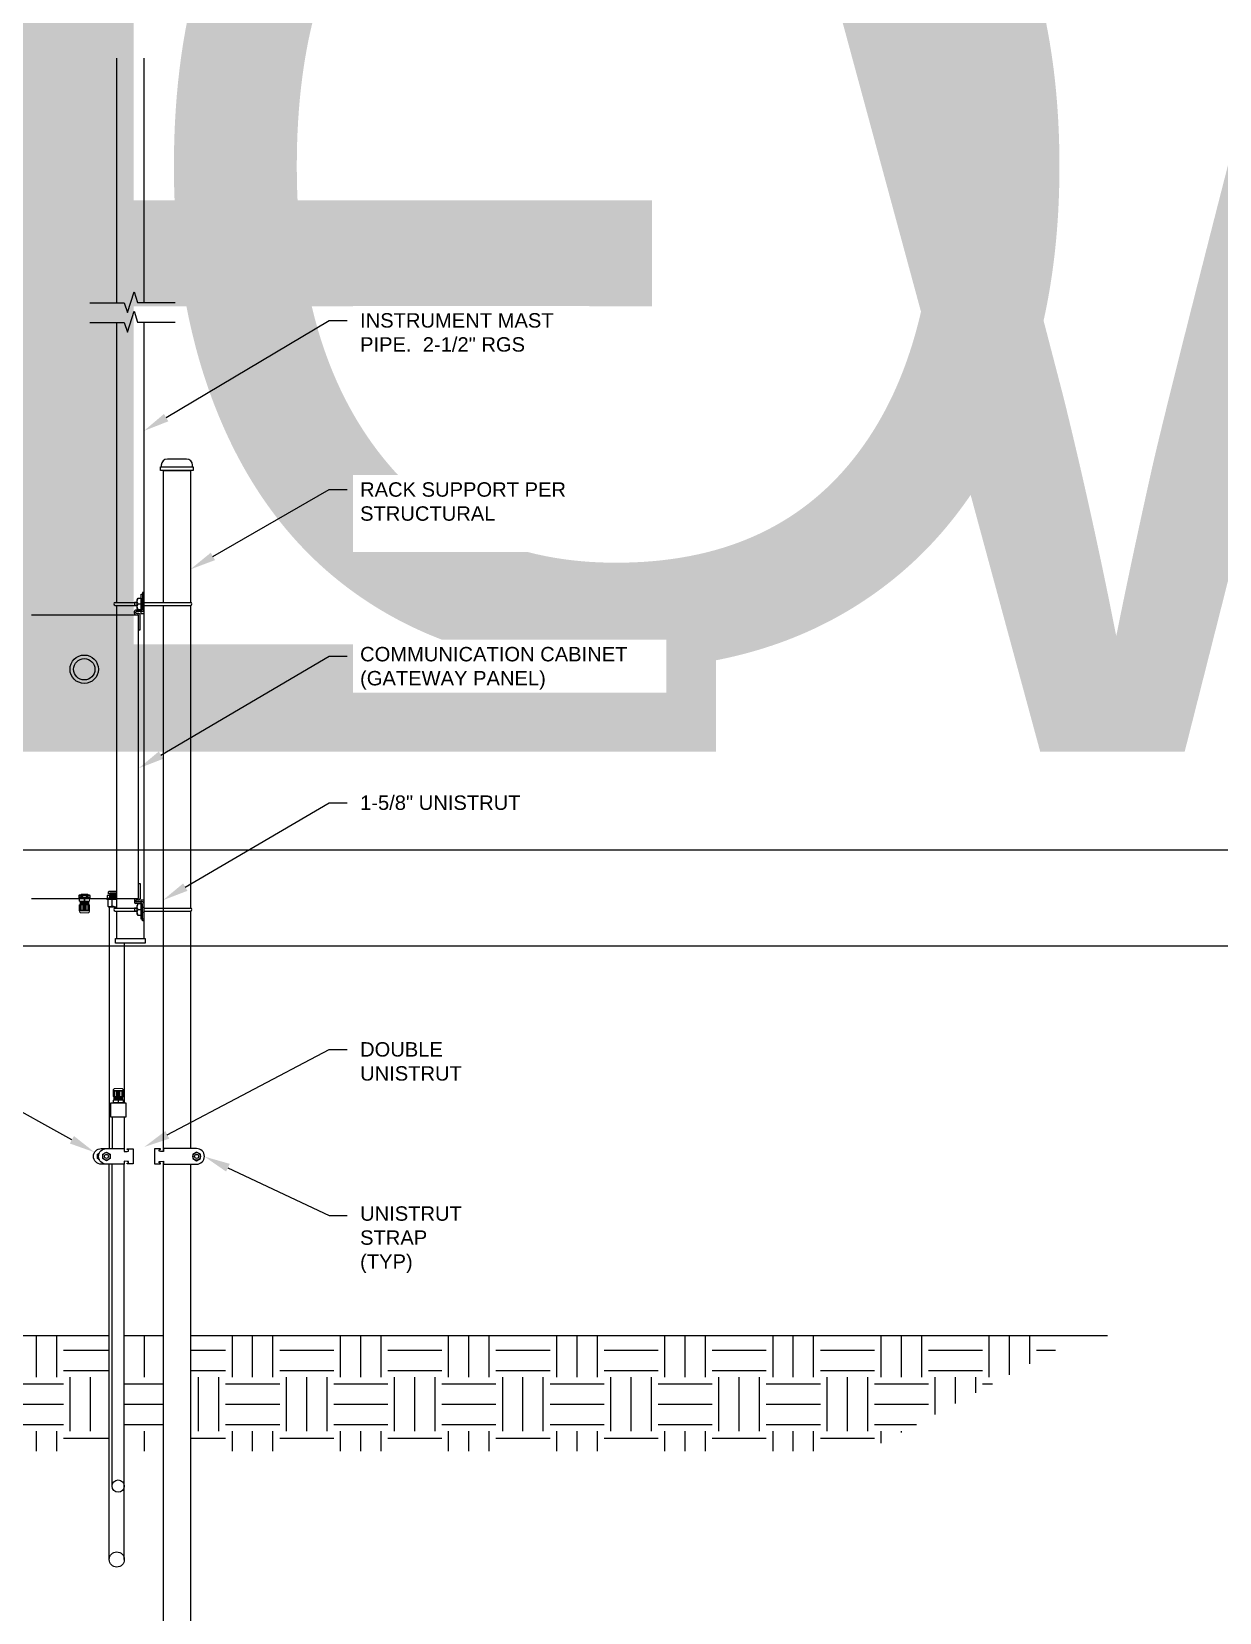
# Model space of a CAD drawing. Header units: feet. Extents: x -18 to 2540, y -48 to 1440.
# Drawn here: x 2218.79 to 2231.74, y 1378.27 to 1395.51 of the extents above; entities that cross this region are included whole.
import ezdxf
from ezdxf import colors
from ezdxf.entities.mleader import LeaderData, LeaderLine
from ezdxf.enums import TextEntityAlignment as Align
from ezdxf.math import Vec2, Vec3

# ---------------------------------------------------------------- set-up
doc = ezdxf.new("R2018")
doc.units = ezdxf.units.FT
doc.header["$MEASUREMENT"] = 0
for name, color, linetype in [('C-GRADE', 110, 'Continuous'), ('E-COND-PVC', 4, 'Continuous'), ('E-COND-RGS', 4, 'Continuous'), ('E-DETL', 7, 'Continuous'), ('E-EQPM-CAB', 5, 'Continuous'), ('E-EQPM-HRDW', 230, 'Continuous'), ('G-ANNO-TEXT', 1, 'Continuous'), ('GEN-002', 2, 'Continuous')]:
    doc.layers.add(name, color=color, linetype=linetype)
doc.styles.add('NEI-A', font='arial.ttf')

# ---------------------------------------------------------------- blocks, each defined once
blk = doc.blocks.new('HSQN031')
blk.add_lwpolyline([(-0.4, 0.21), (-0.4, 0), (0.4, 0), (0.4, 0.21), (0.28, 0.27), (-0.28, 0.27)], close=True)
for points in [[(0, 0.21, 0.123587), (-0.2, 0.27, 0.085237), (-0.34, 0.24)], [(0.34, 0.24, 0.085237), (0.2, 0.27, 0.123587), (0, 0.21), (0, 0)]]:
    blk.add_lwpolyline(points, format="xyb")
blk = doc.blocks.new('DETAIL_TITLE')
at = {"style": 'NEI-A', "flags": 8}
blk.add_attdef('#', text='', height=0.25, dxfattribs=at).set_placement((0.5922, -0.5109), align=Align.MIDDLE_CENTER)
at = {"lineweight": 30, "flags": 104}
blk.add_attdef('DETAIL_TITLE', text='', height=0.25, dxfattribs=at).set_placement((0.9099, -0.5251), align=Align.BOTTOM_LEFT)
at = {"style": 'NEI-A'}
for tag, p in [('SCALE:', (0.9386, -0.7379)), ('1"_=_', (1.5474, -0.7379))]:
    blk.add_attdef(tag, text='', height=0.1094, dxfattribs=at).set_placement(p, align=Align.BOTTOM_LEFT)

msp = doc.modelspace()

# ---------------------------------------------------------------- hatches: boundary and pattern name
at = {"layer": 'E-COND-RGS'}
h = msp.add_hatch(dxfattribs=at)
h.set_pattern_fill('EARTH', color=256, scale=2.35743)
h.set_pattern_definition([(0, (1422.32564, -243.3579), (0.58935738, 0.58935738), [0.58935738, -0.58935738]), (0, (1422.32564, -243.13687), (0.58935738, 0.58935738), [0.58935738, -0.58935738]), (0, (1422.32564, -242.91586), (0.58935738, 0.58935738), [0.58935738, -0.58935738]), (90, (1422.3993, -242.8422), (-0.58935738, 0.58935738), [0.58935738, -0.58935738]), (90, (1422.6203, -242.8422), (-0.58935738, 0.58935738), [0.58935738, -0.58935738]), (90, (1422.84133, -242.8422), (-0.58935738, 0.58935738), [0.58935738, -0.58935738])])
h.paths.add_polyline_path([(2220.521459, 1381.289967), (2220.521459, 1380.031043), (2227.890158, 1380.031043), (2230.247588, 1381.289967)])
h.paths.add_polyline_path([(2219.801085, 1381.289967), (2219.801056, 1380.031043), (2220.22678, 1380.031043), (2220.22678, 1381.289967)])
h.paths.add_polyline_path([(2219.637427, 1380.031043), (2219.637427, 1381.289967), (2212.414313, 1381.289967), (2214.771742, 1380.031043)])

# ---------------------------------------------------------------- linework, layer by layer
at = {"color": 7, "lineweight": 25}
for points in [[(2219.425145, 1392.550115), (2219.797555, 1392.550115), (2219.837365, 1392.442245), (2219.909279, 1392.669544), (2219.943951, 1392.553968), (2220.353603, 1392.553968)], [(2219.425145, 1392.336088), (2219.797555, 1392.336088), (2219.837365, 1392.228218), (2219.909279, 1392.456801), (2219.943951, 1392.339941), (2220.353603, 1392.339941)]]:
    msp.add_lwpolyline(points, dxfattribs=at)
at = {"layer": 'C-GRADE'}
for points in [[(2219.637427, 1381.289967), (2212.571387, 1381.289967)], [(2220.22678, 1381.289967), (2219.801085, 1381.289967)], [(2230.518367, 1381.289967), (2220.521459, 1381.289967)]]:
    msp.add_lwpolyline(points, dxfattribs=at)
at = {"layer": 'E-COND-PVC', "color": 111}
for points in [[(2219.637427, 1385.963245), (2219.637427, 1383.330316)], [(2219.801137, 1385.567256), (2219.801137, 1383.829599)], [(2219.801137, 1383.673599), (2219.801137, 1383.328344)], [(2219.637427, 1378.850682), (2219.637427, 1383.159926)], [(2219.801137, 1378.850682), (2219.801137, 1383.164634)]]:
    msp.add_lwpolyline(points, dxfattribs=at)
at = {"layer": 'E-COND-PVC'}
msp.add_lwpolyline([(2219.652424, 1383.830076), (2219.816067, 1383.829551), (2219.816067, 1383.673552), (2219.652424, 1383.674077)], close=True, dxfattribs=at)
for points in [[(2219.66968, 1383.674021), (2219.66969, 1383.328344)], [(2219.801143, 1383.673599), (2219.801132, 1383.328344)], [(2219.667253, 1379.651676), (2219.669578, 1383.159926)], [(2219.801048, 1379.651676), (2219.801127, 1383.16463)]]:
    msp.add_lwpolyline(points, dxfattribs=at)
msp.add_circle((2219.73415, 1379.651676), 0.066897, dxfattribs=at)
at = {"layer": 'E-COND-PVC', "color": 111}
msp.add_circle((2219.719282, 1378.850682), 0.081855, dxfattribs=at)
at = {"layer": 'E-COND-RGS'}
for points in [[(2219.719278, 1392.550115), (2219.719278, 1395.217592)], [(2220.013957, 1395.217592), (2220.013957, 1392.553968)], [(2219.719278, 1389.283296), (2219.719278, 1392.336088)], [(2220.013957, 1392.339941), (2220.013957, 1389.283296)], [(2220.22678, 1389.283296), (2220.22678, 1390.719685), (2220.521459, 1390.719685), (2220.521459, 1389.283296)], [(2219.719278, 1385.951961), (2219.719278, 1389.250553)], [(2220.013957, 1389.250553), (2220.013957, 1385.951961)], [(2220.22678, 1383.298925), (2220.22678, 1389.250553)], [(2220.521459, 1389.250553), (2220.521459, 1385.951961)], [(2219.719278, 1385.621518), (2219.719278, 1385.919218)], [(2220.013957, 1385.919218), (2220.013957, 1385.621518)], [(2220.521459, 1385.919218), (2220.521459, 1383.330316)], [(2220.22678, 1375.003488), (2220.22678, 1383.191232)], [(2220.521459, 1383.159926), (2220.521459, 1375.003488)]]:
    msp.add_lwpolyline(points, dxfattribs=at)
msp.add_lwpolyline([(2219.703562, 1385.621518), (2220.029673, 1385.621518), (2220.029673, 1385.567256), (2219.703562, 1385.567256)], close=True, dxfattribs=at)
at = {"layer": 'E-DETL', "ltscale": 0.05}
for points in [[(2219.719278, 1386.089785), (2219.614988, 1386.089785), (2219.614988, 1386.059033), (2219.719278, 1386.059079)], [(2219.719278, 1386.107602), (2219.629264, 1386.107602), (2219.629264, 1386.129573), (2219.633579, 1386.134644), (2219.719278, 1386.134644)], [(2219.719278, 1386.077911), (2219.638654, 1386.080277), (2219.644457, 1386.086162), (2219.644461, 1386.090639)], [(2219.719278, 1386.113246), (2219.644517, 1386.115612), (2219.644439, 1386.113126), (2219.638774, 1386.108279), (2219.719278, 1386.105399)], [(2219.719278, 1386.096041), (2219.638968, 1386.098854), (2219.64473, 1386.104288), (2219.644865, 1386.108061)], [(2219.644536, 1386.098659), (2219.644439, 1386.094834), (2219.639618, 1386.090847), (2219.719278, 1386.087427)], [(2219.613867, 1386.046024), (2219.612065, 1386.04859), (2219.612065, 1386.053442)], [(2219.719278, 1386.046024), (2219.613867, 1386.046024)], [(2219.619714, 1386.046024), (2219.619714, 1385.974135)], [(2219.619714, 1385.974135), (2219.637922, 1385.962941)], [(2219.630205, 1386.05904), (2219.630204, 1386.05344)], [(2219.719278, 1386.068987), (2219.638515, 1386.071862), (2219.644406, 1386.077135), (2219.644493, 1386.080105)], [(2219.644584, 1386.071646), (2219.644585, 1386.068203), (2219.638592, 1386.062498), (2219.719278, 1386.059455)], [(2219.66453, 1386.046024), (2219.66453, 1385.974218)]]:
    msp.add_lwpolyline(points, dxfattribs=at)
at = {"layer": 'E-DETL'}
msp.add_lwpolyline([(2219.719278, 1385.962941), (2219.637922, 1385.962941)], dxfattribs=at)
at = {"layer": 'E-DETL', "ltscale": 0.05}
for centre, radius, start, end in [((2219.642033, 1386.02243), 0.053202, 245.1965652, 295.0151581), ((2219.719472, 1386.150079), 0.184243, 252.6504055, 269.9397005)]:
    msp.add_arc(centre, radius, start, end, dxfattribs=at)
at = {"layer": 'E-EQPM-CAB', "lineweight": 25}
msp.add_line((2219.950434, 1386.053794), (2218.790655, 1386.053794), dxfattribs=at)
at = {"layer": 'E-EQPM-CAB', "lineweight": 0}
for p, q in [((2219.309314, 1385.985687), (2219.423262, 1385.985687)), ((2219.678855, 1383.897916), (2219.678855, 1383.962094)), ((2219.792803, 1383.962094), (2219.678855, 1383.962094)), ((2219.792803, 1383.897916), (2219.678855, 1383.897916)), ((2219.792803, 1383.962094), (2219.792803, 1383.897916))]:
    msp.add_line(p, q, dxfattribs=at)
at = {"layer": 'E-EQPM-CAB', "lineweight": 25}
for points in [[(2220.013957, 1389.197181), (2220.013957, 1389.390368), (2219.99824, 1389.390368), (2219.99824, 1389.205039)], [(2219.993001, 1389.1998), (2219.923584, 1389.1998)], [(2219.99824, 1389.294102), (2220.013957, 1389.294102)], [(2218.790655, 1389.148065), (2219.950434, 1389.148065)], [(2219.910487, 1389.161163), (2219.910487, 1389.186703)], [(2219.926204, 1389.169021), (2219.926204, 1389.178844)], [(2220.000859, 1389.184083), (2219.931443, 1389.184083)], [(2219.959602, 1389.163782), (2219.931443, 1389.163782)], [(2219.956983, 1388.983037), (2219.9727, 1388.983037), (2219.9727, 1389.150685)], [(2219.423262, 1386.090467), (2219.309969, 1386.090467), (2219.304075, 1386.088502), (2219.304075, 1386.064272), (2219.429156, 1386.064272), (2219.429156, 1386.088502), (2219.423262, 1386.090467)], [(2219.304075, 1386.088502), (2219.310624, 1386.089812), (2219.317173, 1386.090467), (2219.323721, 1386.089812), (2219.33027, 1386.088502), (2219.340093, 1386.088502), (2219.340093, 1386.070821), (2219.393138, 1386.070821), (2219.393138, 1386.088502), (2219.402306, 1386.088502)], [(2219.33027, 1386.053794), (2219.33027, 1386.099635)], [(2219.340093, 1386.088502), (2219.353191, 1386.089812), (2219.366288, 1386.090467), (2219.38004, 1386.089812), (2219.393138, 1386.088502)], [(2219.402306, 1386.053794), (2219.402306, 1386.099635)], [(2219.402306, 1386.088502), (2219.408855, 1386.089812), (2219.415403, 1386.090467), (2219.421952, 1386.089812), (2219.428501, 1386.088502)], [(2219.956983, 1386.218822), (2219.9727, 1386.218822), (2219.9727, 1386.051174)], [(2219.33027, 1386.070821), (2219.304075, 1386.070821)], [(2219.402306, 1386.070821), (2219.428501, 1386.070821), (2219.428501, 1386.088502), (2219.429156, 1386.088502)], [(2219.910487, 1386.040697), (2219.910487, 1386.015157)], [(2219.993001, 1386.002059), (2219.923584, 1386.002059)], [(2219.926204, 1386.033493), (2219.926204, 1386.023015)], [(2219.959602, 1386.038077), (2219.931443, 1386.038077)], [(2220.000859, 1386.017776), (2219.931443, 1386.017776)], [(2220.013957, 1386.004679), (2220.013957, 1385.811491), (2219.99824, 1385.811491), (2219.99824, 1385.99682)], [(2219.99824, 1385.962112), (2220.013957, 1385.962112)], [(2219.99824, 1385.908412), (2220.013957, 1385.908412)]]:
    msp.add_lwpolyline(points, dxfattribs=at)
msp.add_lwpolyline([(2219.402306, 1386.099635), (2219.33027, 1386.099635), (2219.335509, 1386.104219), (2219.397722, 1386.104219)], close=True, dxfattribs=at)
at = {"layer": 'E-EQPM-CAB', "lineweight": 0}
for points in [[(2219.423262, 1386.052484), (2219.309314, 1386.052484), (2219.309314, 1386.026944), (2219.423262, 1386.026944)], [(2219.309314, 1385.985687), (2219.309314, 1385.92151), (2219.423262, 1385.92151)], [(2219.423262, 1385.929368), (2219.309314, 1385.929368)], [(2219.310624, 1385.934607), (2219.310624, 1385.985687)], [(2219.420642, 1386.053794), (2219.312588, 1386.053794)], [(2219.312588, 1386.052484), (2219.312588, 1386.026944)], [(2219.315863, 1385.933297), (2219.317827, 1385.932643), (2219.319137, 1385.931333), (2219.319792, 1385.931333), (2219.319792, 1385.985687)], [(2219.410164, 1386.026944), (2219.410164, 1386.024325), (2219.40951, 1386.024325), (2219.407545, 1386.02367), (2219.403616, 1386.02367), (2219.398377, 1386.023015), (2219.392483, 1386.023015), (2219.385279, 1386.02236), (2219.368907, 1386.02236), (2219.352536, 1386.021705), (2219.345332, 1386.02105), (2219.338128, 1386.02105), (2219.332235, 1386.020395), (2219.324376, 1386.020395), (2219.323066, 1386.019741), (2219.318482, 1386.018431), (2219.318482, 1386.015157), (2219.322412, 1386.013847), (2219.322412, 1386.010572)], [(2219.410164, 1386.015157), (2219.40951, 1386.014502), (2219.403616, 1386.014502), (2219.398377, 1386.013847), (2219.392483, 1386.013847), (2219.385279, 1386.013192), (2219.368907, 1386.012537), (2219.352536, 1386.012537), (2219.345332, 1386.011882), (2219.338128, 1386.011882), (2219.332235, 1386.011227), (2219.32765, 1386.011227), (2219.324376, 1386.010572), (2219.323066, 1386.010572), (2219.318482, 1386.009263), (2219.318482, 1386.005333), (2219.322412, 1386.004679), (2219.322412, 1386.001404)], [(2219.410164, 1386.005988), (2219.40951, 1386.005333), (2219.407545, 1386.005333), (2219.403616, 1386.004679), (2219.398377, 1386.004679), (2219.392483, 1386.004024), (2219.385279, 1386.004024), (2219.352536, 1386.002714), (2219.345332, 1386.002714), (2219.338128, 1386.002059), (2219.32765, 1386.002059), (2219.324376, 1386.001404), (2219.323066, 1386.001404), (2219.318482, 1386.000094), (2219.318482, 1385.996165), (2219.322412, 1385.994855)], [(2219.410164, 1386.000094), (2219.410164, 1385.996165), (2219.407545, 1385.996165), (2219.403616, 1385.99551), (2219.398377, 1385.99551), (2219.392483, 1385.994855), (2219.385279, 1385.994855), (2219.352536, 1385.993546), (2219.345332, 1385.993546), (2219.338128, 1385.992891), (2219.332235, 1385.992891), (2219.32765, 1385.992236), (2219.323066, 1385.992236), (2219.318482, 1385.990926), (2219.318482, 1385.986997), (2219.322412, 1385.985687), (2219.323066, 1385.986342), (2219.325686, 1385.986342), (2219.329615, 1385.986997), (2219.334199, 1385.986997), (2219.340748, 1385.987652), (2219.347952, 1385.987652), (2219.363668, 1385.988307), (2219.38004, 1385.988962), (2219.387899, 1385.988962), (2219.394447, 1385.989616), (2219.404925, 1385.989616), (2219.4082, 1385.990271), (2219.410164, 1385.990271)], [(2219.320447, 1385.931988), (2219.322412, 1385.931333), (2219.323721, 1385.930023), (2219.324376, 1385.930023), (2219.324376, 1385.985687)], [(2219.322412, 1386.026944), (2219.322412, 1386.019741)], [(2219.322412, 1386.013847), (2219.323066, 1386.013847), (2219.325686, 1386.014502), (2219.32896, 1386.014502), (2219.334199, 1386.015157), (2219.340093, 1386.015157), (2219.346642, 1386.015811), (2219.362359, 1386.015811), (2219.378731, 1386.016466), (2219.385934, 1386.017121), (2219.399032, 1386.017121), (2219.403616, 1386.017776), (2219.407545, 1386.017776), (2219.40951, 1386.018431), (2219.414748, 1386.019741), (2219.414748, 1386.023015), (2219.413439, 1386.02367), (2219.410164, 1386.024325)], [(2219.322412, 1385.991581), (2219.322412, 1385.99551), (2219.325686, 1385.99551), (2219.329615, 1385.996165), (2219.334199, 1385.996165), (2219.340748, 1385.99682), (2219.347952, 1385.99682), (2219.363668, 1385.997475), (2219.38004, 1385.99813), (2219.387899, 1385.99813), (2219.394447, 1385.998785), (2219.400341, 1385.998785), (2219.404925, 1385.99944), (2219.410164, 1385.99944), (2219.414748, 1386.000749), (2219.414748, 1386.004679), (2219.410164, 1386.005988), (2219.410164, 1386.009263), (2219.4082, 1386.008608), (2219.404925, 1386.008608), (2219.400341, 1386.007953), (2219.394447, 1386.007953), (2219.387899, 1386.007298), (2219.38004, 1386.007298), (2219.363668, 1386.006643), (2219.347952, 1386.005988), (2219.334199, 1386.005988), (2219.329615, 1386.005333), (2219.325686, 1386.005333), (2219.323066, 1386.004679), (2219.322412, 1386.004679)], [(2219.32896, 1385.929368), (2219.32896, 1385.985687)], [(2219.32896, 1385.930023), (2219.338128, 1385.929368), (2219.346642, 1385.930023)], [(2219.353191, 1385.985687), (2219.353191, 1385.930023), (2219.353845, 1385.931333), (2219.35581, 1385.931988)], [(2219.35712, 1385.931333), (2219.357775, 1385.931333), (2219.358429, 1385.932643), (2219.360394, 1385.933297)], [(2219.361704, 1385.932643), (2219.362359, 1385.932643)], [(2219.362359, 1385.985687), (2219.362359, 1385.932643)], [(2219.362359, 1385.933297), (2219.363668, 1385.933952), (2219.365633, 1385.934607), (2219.366943, 1385.934607), (2219.369562, 1385.933952), (2219.370217, 1385.933297), (2219.370872, 1385.932643), (2219.370872, 1385.985687)], [(2219.363668, 1386.026944), (2219.363668, 1386.052484)], [(2219.368907, 1386.052484), (2219.368907, 1386.026944)], [(2219.372837, 1385.933297), (2219.374801, 1385.932643)], [(2219.374801, 1385.931333), (2219.374801, 1385.985687)], [(2219.377421, 1385.931988), (2219.378731, 1385.931333), (2219.379385, 1385.930023), (2219.38004, 1385.930023)], [(2219.379385, 1385.985687), (2219.379385, 1385.930023)], [(2219.384624, 1385.929368), (2219.384624, 1385.985687)], [(2219.385934, 1385.930023), (2219.395102, 1385.929368), (2219.403616, 1385.930023)], [(2219.397722, 1385.985687), (2219.404271, 1385.986342), (2219.40689, 1385.986342), (2219.408855, 1385.986997), (2219.410164, 1385.986997)], [(2219.404271, 1385.985687), (2219.404271, 1385.929368)], [(2219.408855, 1385.985687), (2219.408855, 1385.930023), (2219.410819, 1385.931333), (2219.412784, 1385.931988)], [(2219.410164, 1386.009263), (2219.414748, 1386.009918), (2219.414748, 1386.013847), (2219.410164, 1386.015157), (2219.410164, 1386.018431)], [(2219.414094, 1385.985687), (2219.414094, 1385.986342), (2219.410164, 1385.986997), (2219.410164, 1385.990271), (2219.414748, 1385.991581), (2219.414748, 1385.99551), (2219.410164, 1385.99682)], [(2219.413439, 1385.985687), (2219.413439, 1385.931333), (2219.415403, 1385.932643), (2219.416713, 1385.933297)], [(2219.421952, 1385.932643), (2219.423262, 1385.933952), (2219.422607, 1385.934607), (2219.421952, 1385.934607), (2219.418023, 1385.933297), (2219.418023, 1385.932643), (2219.417368, 1385.932643), (2219.417368, 1385.985687)], [(2219.420642, 1386.052484), (2219.420642, 1386.026944)], [(2219.421952, 1385.985687), (2219.421952, 1385.934607)], [(2219.423262, 1386.052484), (2219.423262, 1386.026944)], [(2219.423262, 1385.92151), (2219.423262, 1385.985687)], [(2219.332889, 1385.897934), (2219.399686, 1385.897934)], [(2219.678855, 1383.954235), (2219.792803, 1383.954235)], [(2219.680165, 1383.950961), (2219.678855, 1383.949651), (2219.67951, 1383.948996), (2219.680165, 1383.948996), (2219.684094, 1383.950306), (2219.684094, 1383.950961), (2219.684749, 1383.950961), (2219.684749, 1383.897916)], [(2219.792803, 1383.831119), (2219.678855, 1383.831119), (2219.678855, 1383.856659), (2219.792803, 1383.856659)], [(2219.680165, 1383.897916), (2219.680165, 1383.948996)], [(2219.681475, 1383.831119), (2219.681475, 1383.856659)], [(2219.688678, 1383.897916), (2219.688678, 1383.952271), (2219.686714, 1383.950961), (2219.685404, 1383.950306)], [(2219.688024, 1383.897916), (2219.688024, 1383.897261), (2219.691953, 1383.896607), (2219.691953, 1383.893332), (2219.687369, 1383.892022), (2219.687369, 1383.888093), (2219.691953, 1383.886783)], [(2219.779706, 1383.892022), (2219.779706, 1383.888093), (2219.776431, 1383.888093), (2219.772502, 1383.887438), (2219.767918, 1383.887438), (2219.761369, 1383.886783), (2219.754166, 1383.886783), (2219.738449, 1383.886129), (2219.722077, 1383.885474), (2219.714219, 1383.885474), (2219.70767, 1383.884819), (2219.701776, 1383.884819), (2219.697192, 1383.884164), (2219.691953, 1383.884164), (2219.687369, 1383.882854), (2219.687369, 1383.878925), (2219.691953, 1383.877615), (2219.691953, 1383.874341), (2219.693917, 1383.874996), (2219.697192, 1383.874996), (2219.701776, 1383.875651), (2219.70767, 1383.875651), (2219.714219, 1383.876305), (2219.722077, 1383.876305), (2219.738449, 1383.87696), (2219.754166, 1383.877615), (2219.767918, 1383.877615), (2219.772502, 1383.87827), (2219.776431, 1383.87827), (2219.779051, 1383.878925), (2219.779706, 1383.878925)], [(2219.691953, 1383.874341), (2219.687369, 1383.873686), (2219.687369, 1383.869757), (2219.691953, 1383.868447), (2219.691953, 1383.865173)], [(2219.779706, 1383.869757), (2219.779051, 1383.869757), (2219.776431, 1383.869102), (2219.773157, 1383.869102), (2219.767918, 1383.868447), (2219.762024, 1383.868447), (2219.755475, 1383.867792), (2219.739759, 1383.867792), (2219.723387, 1383.867137), (2219.716183, 1383.866482), (2219.703086, 1383.866482), (2219.698502, 1383.865828), (2219.694572, 1383.865828), (2219.692608, 1383.865173), (2219.687369, 1383.863863), (2219.687369, 1383.860589), (2219.688678, 1383.859934), (2219.691953, 1383.859279)], [(2219.693263, 1383.897916), (2219.693263, 1383.95358), (2219.691298, 1383.952271), (2219.689333, 1383.951616)], [(2219.691953, 1383.883509), (2219.691953, 1383.887438), (2219.694572, 1383.887438), (2219.698502, 1383.888093), (2219.703741, 1383.888093), (2219.709634, 1383.888748), (2219.716838, 1383.888748), (2219.749582, 1383.890058), (2219.756785, 1383.890058), (2219.763989, 1383.890713), (2219.769883, 1383.890713), (2219.774467, 1383.891368), (2219.779051, 1383.891368), (2219.783635, 1383.892677), (2219.783635, 1383.896607), (2219.779706, 1383.897916), (2219.779051, 1383.897261), (2219.776431, 1383.897261), (2219.772502, 1383.896607), (2219.767918, 1383.896607), (2219.761369, 1383.895952), (2219.754166, 1383.895952), (2219.738449, 1383.895297), (2219.722077, 1383.894642), (2219.714219, 1383.894642), (2219.70767, 1383.893987), (2219.697192, 1383.893987), (2219.693917, 1383.893332), (2219.691953, 1383.893332)], [(2219.704395, 1383.897916), (2219.697847, 1383.897261), (2219.695227, 1383.897261), (2219.693263, 1383.896607), (2219.691953, 1383.896607)], [(2219.691953, 1383.877615), (2219.692608, 1383.87827), (2219.694572, 1383.87827), (2219.698502, 1383.878925), (2219.703741, 1383.878925), (2219.709634, 1383.87958), (2219.716838, 1383.87958), (2219.749582, 1383.88089), (2219.756785, 1383.88089), (2219.763989, 1383.881544), (2219.774467, 1383.881544), (2219.777741, 1383.882199), (2219.779051, 1383.882199), (2219.783635, 1383.883509), (2219.783635, 1383.887438), (2219.779706, 1383.888748)], [(2219.691953, 1383.868447), (2219.692608, 1383.869102), (2219.698502, 1383.869102), (2219.703741, 1383.869757), (2219.709634, 1383.869757), (2219.716838, 1383.870412), (2219.73321, 1383.871066), (2219.749582, 1383.871066), (2219.756785, 1383.871721), (2219.763989, 1383.871721), (2219.769883, 1383.872376), (2219.774467, 1383.872376), (2219.777741, 1383.873031), (2219.779051, 1383.873031), (2219.783635, 1383.874341), (2219.783635, 1383.87827), (2219.779706, 1383.878925), (2219.779706, 1383.882199)], [(2219.691953, 1383.856659), (2219.691953, 1383.859279), (2219.692608, 1383.859279), (2219.694572, 1383.859934), (2219.698502, 1383.859934), (2219.703741, 1383.860589), (2219.709634, 1383.860589), (2219.716838, 1383.861243), (2219.73321, 1383.861243), (2219.749582, 1383.861898), (2219.756785, 1383.862553), (2219.763989, 1383.862553), (2219.769883, 1383.863208), (2219.777741, 1383.863208), (2219.779051, 1383.863863), (2219.783635, 1383.865173), (2219.783635, 1383.868447), (2219.779706, 1383.869757), (2219.779706, 1383.873031)], [(2219.697847, 1383.897916), (2219.697847, 1383.954235)], [(2219.716183, 1383.95358), (2219.707015, 1383.954235), (2219.698502, 1383.95358)], [(2219.769228, 1383.985669), (2219.702431, 1383.985669)], [(2219.717493, 1383.954235), (2219.717493, 1383.897916)], [(2219.724696, 1383.951616), (2219.723387, 1383.952271), (2219.722732, 1383.95358), (2219.722077, 1383.95358)], [(2219.722732, 1383.897916), (2219.722732, 1383.95358)], [(2219.727316, 1383.952271), (2219.727316, 1383.897916)], [(2219.729281, 1383.950306), (2219.727316, 1383.950961)], [(2219.739759, 1383.950306), (2219.738449, 1383.949651), (2219.736484, 1383.948996), (2219.735174, 1383.948996), (2219.732555, 1383.949651), (2219.731245, 1383.950961), (2219.731245, 1383.897916)], [(2219.73321, 1383.831119), (2219.73321, 1383.856659)], [(2219.738449, 1383.856659), (2219.738449, 1383.831119)], [(2219.739759, 1383.897916), (2219.739759, 1383.950961)], [(2219.740413, 1383.950961), (2219.739759, 1383.950961)], [(2219.744998, 1383.952271), (2219.744343, 1383.952271), (2219.743688, 1383.950961), (2219.741723, 1383.950306)], [(2219.748927, 1383.897916), (2219.748927, 1383.95358), (2219.748272, 1383.952271), (2219.746307, 1383.951616)], [(2219.773157, 1383.95358), (2219.763989, 1383.954235), (2219.755475, 1383.95358)], [(2219.773157, 1383.954235), (2219.773157, 1383.897916)], [(2219.78167, 1383.951616), (2219.779706, 1383.952271), (2219.778396, 1383.95358), (2219.777741, 1383.95358), (2219.777741, 1383.897916)], [(2219.779706, 1383.856659), (2219.779706, 1383.863863)], [(2219.786254, 1383.950306), (2219.78429, 1383.950961), (2219.78298, 1383.952271), (2219.782325, 1383.952271), (2219.782325, 1383.897916)], [(2219.789529, 1383.831119), (2219.789529, 1383.856659)], [(2219.791493, 1383.948996), (2219.791493, 1383.897916)], [(2219.792803, 1383.831119), (2219.792803, 1383.856659)], [(2219.681475, 1383.82981), (2219.789529, 1383.82981)]]:
    msp.add_lwpolyline(points, dxfattribs=at)
for points in [[(2219.315208, 1385.985687), (2219.315208, 1385.932643), (2219.314553, 1385.933297), (2219.310624, 1385.934607), (2219.309969, 1385.934607), (2219.309314, 1385.933952), (2219.310624, 1385.933297), (2219.310624, 1385.932643, -0.006785877), (2219.30952, 1385.933156)], [(2219.346907, 1385.92994, 0.003789524), (2219.348606, 1385.929368), (2219.348606, 1385.985687)], [(2219.356013, 1385.931669, 0.004458474), (2219.357775, 1385.931333), (2219.357775, 1385.985687)], [(2219.374801, 1385.931333), (2219.375456, 1385.931333, 0.004458474), (2219.377218, 1385.931669)], [(2219.40396, 1385.930288, 0.006117785), (2219.404577, 1385.929672, 0.001557616), (2219.406376, 1385.930622)], [(2219.698157, 1383.953315, 0.006117785), (2219.69754, 1383.953932, 0.001557616), (2219.695741, 1383.952982)], [(2219.727316, 1383.952271), (2219.726661, 1383.952271, 0.004458474), (2219.724899, 1383.951935)], [(2219.746104, 1383.951935, 0.004458474), (2219.744343, 1383.952271), (2219.744343, 1383.897916)], [(2219.75521, 1383.953663, 0.003789524), (2219.753511, 1383.954235), (2219.753511, 1383.897916)], [(2219.786909, 1383.897916), (2219.786909, 1383.950961), (2219.787564, 1383.950306), (2219.791493, 1383.948996), (2219.792148, 1383.948996), (2219.792803, 1383.949651), (2219.791493, 1383.950306), (2219.791493, 1383.950961, -0.006785877), (2219.792597, 1383.950448)]]:
    msp.add_lwpolyline(points, format="xyb", dxfattribs=at)
at = {"layer": 'E-EQPM-CAB', "lineweight": 25}
for centre, radius in [((2219.363996, 1388.555078), 0.154877), ((2219.363996, 1388.555079), 0.11624)]:
    msp.add_circle(centre, radius, dxfattribs=at)
for centre, radius, start, end in [((2219.923257, 1389.18703), 0.01277, 90.0000099, 179.9999901), ((2219.992673, 1389.205366), 0.004912, 269.9999572, 0.0000428), ((2220.000532, 1389.197508), 0.01277, 270.0000099, 359.9999901), ((2219.923257, 1389.16149), 0.01277, 180.0000099, 269.9999901), ((2219.931115, 1389.179172), 0.004912, 89.9999572, 180.0000428), ((2219.931115, 1389.169348), 0.004912, 179.9999572, 270.0000428), ((2219.942248, 1389.133985), 0.014735, 0.0004462, 89.9995538), ((2219.950107, 1389.141844), 0.006221, 359.9999623, 90.0000377), ((2219.959275, 1389.151012), 0.01277, 0.0000099, 89.9999901), ((2219.923257, 1386.041024), 0.01277, 90.0000099, 179.9999901), ((2219.923257, 1386.015484), 0.01277, 180.0000099, 269.9999901), ((2219.931115, 1386.03382), 0.004912, 89.9999572, 180.0000428), ((2219.931115, 1386.023342), 0.004912, 179.9999572, 270.0000428), ((2219.942248, 1386.068529), 0.014735, 270.0002506, 359.9997494), ((2219.950107, 1386.06067), 0.006221, 269.9999623, 0.0000377), ((2219.959275, 1386.051502), 0.01277, 270.0000099, 359.9999901), ((2219.992673, 1385.997148), 0.004912, 359.9999572, 90.0000428), ((2220.000532, 1386.005006), 0.01277, 0.0000099, 89.9999901)]:
    msp.add_arc(centre, radius, start, end, dxfattribs=at)
at = {"layer": 'E-EQPM-CAB', "lineweight": 0}
for centre, radius, start, end in [((2219.333217, 1385.921837), 0.023248, 179.9999971, 270.0000029), ((2219.312916, 1386.052812), 0.000982, 89.9998594, 180.0001406), ((2219.30833, 1385.947381), 0.016049, 296.6696054, 299.1353874), ((2219.308982, 1385.948693), 0.019981, 303.2341566, 305.3537436), ((2219.307686, 1385.95064), 0.025853, 309.132964, 310.8862691), ((2219.339767, 1385.999773), 0.070405, 258.1788421, 259.6728426), ((2219.4878, 1386.21397), 0.325867, 240.403002, 240.759981), ((2219.304426, 1385.955212), 0.035657, 314.2521345, 315.6542102), ((2219.196521, 1386.024545), 0.179559, 328.1837684, 328.5577256), ((2219.337145, 1385.999773), 0.070405, 280.3271574, 281.8211579), ((2219.382982, 1386.036424), 0.110329, 253.2680108, 254.2294633), ((2219.379048, 1386.029819), 0.09783, 259.1186118, 260.1777156), ((2219.354838, 1386.029819), 0.09783, 279.8222844, 280.8813882), ((2219.350249, 1386.036424), 0.110329, 285.7705367, 286.7319892), ((2219.396741, 1385.999773), 0.070405, 258.1788421, 259.6728426), ((2219.537365, 1386.024545), 0.179559, 211.4422744, 211.8162316), ((2219.345031, 1386.046186), 0.123362, 288.6873541, 289.5558449), ((2219.400014, 1385.921837), 0.023248, 269.9999971, 0.0000029), ((2219.394119, 1385.999773), 0.070405, 280.3271574, 281.8211579), ((2219.425545, 1385.95064), 0.025853, 229.1137309, 230.867036), ((2219.424248, 1385.948693), 0.019981, 234.6462564, 236.7658434), ((2219.424901, 1385.947381), 0.016049, 240.8646126, 243.3303946), ((2219.42097, 1386.052812), 0.000982, 359.9998594, 90.0001406), ((2219.411152, 1385.97552), 0.044186, 284.9575299, 286.5127145), ((2219.690966, 1383.908084), 0.044186, 104.9575299, 106.5127145), ((2219.702103, 1383.961766), 0.023248, 89.9999971, 180.0000029), ((2219.677216, 1383.936223), 0.016049, 60.8646126, 63.3303946), ((2219.677869, 1383.934911), 0.019981, 54.6462564, 56.7658434), ((2219.676573, 1383.932963), 0.025853, 49.1137309, 50.867036), ((2219.707998, 1383.88383), 0.070405, 100.3271574, 101.8211579), ((2219.757086, 1383.837417), 0.123362, 108.6873541, 109.5558449), ((2219.564753, 1383.859059), 0.179559, 31.4422744, 31.8162316), ((2219.705377, 1383.88383), 0.070405, 78.1788421, 79.6728426), ((2219.751868, 1383.84718), 0.110329, 105.7705367, 106.7319892), ((2219.747279, 1383.853785), 0.09783, 99.8222844, 100.8813882), ((2219.723069, 1383.853785), 0.09783, 79.1186118, 80.1777156), ((2219.719135, 1383.84718), 0.110329, 73.2680108, 74.2294633), ((2219.764972, 1383.88383), 0.070405, 100.3271574, 101.8211579), ((2219.905596, 1383.859059), 0.179559, 148.1837684, 148.5577256), ((2219.7689, 1383.961766), 0.023248, 359.9999971, 90.0000029), ((2219.797691, 1383.928391), 0.035657, 134.2521345, 135.6542102), ((2219.614318, 1383.669634), 0.325867, 60.403002, 60.759981), ((2219.76235, 1383.88383), 0.070405, 78.1788421, 79.6728426), ((2219.794431, 1383.932963), 0.025853, 129.132964, 130.8862691), ((2219.793135, 1383.934911), 0.019981, 123.2341566, 125.3537436), ((2219.793787, 1383.936223), 0.016049, 116.6696054, 119.1353874), ((2219.681147, 1383.830792), 0.000982, 179.9998594, 270.0001406), ((2219.789201, 1383.830792), 0.000982, 269.9998594, 0.0001406)]:
    msp.add_arc(centre, radius, start, end, dxfattribs=at)
at = {"layer": 'E-EQPM-HRDW'}
for points in [[(2220.013957, 1389.373336), (2220.013957, 1389.160513), (2219.985286, 1389.160513), (2219.985286, 1389.373336)], [(2220.013957, 1386.042001), (2220.013957, 1385.829178), (2219.985286, 1385.829178), (2219.985286, 1386.042001)], [(2219.606285, 1383.197802), (2219.565305, 1383.221462), (2219.565305, 1383.268781), (2219.606285, 1383.29244), (2219.647264, 1383.268781), (2219.647264, 1383.221462)], [(2220.589086, 1383.197802), (2220.630065, 1383.221462), (2220.630065, 1383.268781), (2220.589086, 1383.29244), (2220.548106, 1383.268781), (2220.548106, 1383.221462)]]:
    msp.add_lwpolyline(points, close=True, dxfattribs=at)
for points in [[(2219.702907, 1389.283296), (2219.942483, 1389.283296)], [(2219.702907, 1389.250553), (2219.942483, 1389.250553)], [(2219.942483, 1389.283295), (2219.911592, 1389.283295)], [(2219.911592, 1389.283295), (2219.911592, 1389.250554)], [(2219.942483, 1389.250554), (2219.911592, 1389.250554)], [(2220.013957, 1389.283296), (2220.521459, 1389.283296)], [(2220.013957, 1389.250553), (2220.521459, 1389.250553)], [(2219.702907, 1385.951961), (2219.942483, 1385.951961)], [(2219.702907, 1385.919218), (2219.942483, 1385.919218)], [(2219.942483, 1385.95196), (2219.911592, 1385.95196)], [(2219.911592, 1385.95196), (2219.911592, 1385.919219)], [(2219.942483, 1385.919219), (2219.911592, 1385.919219)], [(2219.951218, 1385.93559), (2219.985286, 1385.93559)], [(2220.013957, 1385.951961), (2220.521459, 1385.951961)], [(2220.013957, 1385.919218), (2220.521459, 1385.919218)], [(2219.529611, 1383.209632), (2219.509121, 1383.221462), (2219.509121, 1383.268781), (2219.529611, 1383.28061)]]:
    msp.add_lwpolyline(points, dxfattribs=at)
at = {"layer": 'E-EQPM-HRDW', "color": 7}
for points in [[(2219.772462, 1383.159926), (2219.5501, 1383.159926, -1), (2219.5501, 1383.330316), (2219.800954, 1383.330316)], [(2219.800954, 1383.330316), (2219.800954, 1383.298905), (2219.833117, 1383.299555), (2219.847451, 1383.30218), (2219.847451, 1383.316324), (2219.833117, 1383.318948), (2219.833117, 1383.326376), (2219.898601, 1383.326376), (2219.898601, 1383.163779), (2219.833117, 1383.163779), (2219.833117, 1383.171207), (2219.847451, 1383.173831), (2219.847451, 1383.187975), (2219.833117, 1383.190599), (2219.801127, 1383.191232), (2219.801127, 1383.159926), (2219.606285, 1383.159926, -1), (2219.606285, 1383.330316)]]:
    msp.add_lwpolyline(points, format="xyb", dxfattribs=at)
msp.add_lwpolyline([(2220.22678, 1383.330316), (2220.22678, 1383.298905), (2220.194796, 1383.299555), (2220.180462, 1383.30218), (2220.180462, 1383.316324), (2220.194796, 1383.318948), (2220.194796, 1383.326376), (2220.129312, 1383.326376), (2220.129312, 1383.163779), (2220.194796, 1383.163779), (2220.194796, 1383.171207), (2220.180462, 1383.173831), (2220.180462, 1383.187975), (2220.194796, 1383.190599), (2220.226786, 1383.191232), (2220.226786, 1383.159926), (2220.589086, 1383.159926, 1), (2220.589086, 1383.330316)], format="xyb", close=True, dxfattribs=at)
at = {"layer": 'E-EQPM-HRDW'}
for centre, radius in [((2219.606285, 1383.245121), 0.04098), ((2219.606285, 1383.245121), 0.021862), ((2220.589086, 1383.245121), 0.04098), ((2220.589086, 1383.245121), 0.021862)]:
    msp.add_circle(centre, radius, dxfattribs=at)
for centre, radius, start, end in [((2219.702907, 1389.266924), 0.016371, 90, 270), ((2220.521459, 1389.266924), 0.016371, 270, 90), ((2219.702907, 1385.93559), 0.016371, 90, 270), ((2220.521459, 1385.93559), 0.016371, 270, 90), ((2219.5501, 1383.245121), 0.04098, 120, 240)]:
    msp.add_arc(centre, radius, start, end, dxfattribs=at)
at = {"layer": 'GEN-002'}
msp.add_lwpolyline([(2220.195525, 1390.763103), (2220.552714, 1390.763103), (2220.552714, 1390.719685), (2220.195525, 1390.719685)], close=True, dxfattribs=at)
msp.add_lwpolyline([(2220.544542, 1390.763103), (2220.544542, 1390.779008, 0.414213562), (2220.477972, 1390.845578), (2220.270267, 1390.845578, 0.414213562), (2220.203697, 1390.779008), (2220.203697, 1390.763103)], format="xyb", dxfattribs=at)

# ---------------------------------------------------------------- block references
at = {"layer": 'E-EQPM-HRDW', "color": 7, "xscale": -0.1611406986120642, "yscale": 0.1611406986120642, "zscale": 0.1611406986120642, "rotation": 90}
for p in [(2219.985286, 1389.266924), (2219.985286, 1385.93559)]:
    msp.add_blockref('HSQN031', p, dxfattribs=at)
at = {"layer": 'G-ANNO-TEXT'}
ref = msp.add_blockref('DETAIL_TITLE', (2208.180532, 1399.787528), dxfattribs=dict(at, xscale=2.26283738676726, yscale=2.26283738676726, zscale=2.26283738676726))
lines = msp.add_mtext('{\\LSOLTEC GATEWAY (PLAN VIEW)}', dxfattribs={"layer": '0', "insert": (2210.23948, 1399.278077), "char_height": 10.57518883, "attachment_point": 1})
ref.add_attrib('DETAIL_TITLE', '', (2210.23948, 1399.278077)).embed_mtext(lines)
ref = msp.add_blockref('DETAIL_TITLE', (2007.117623, 1398.740013), dxfattribs=dict(at, xscale=2.26283738676726, yscale=2.26283738676726, zscale=2.26283738676726))
lines = msp.add_mtext('{\\LSCADA RACK DETAIL (PLAN VIEW)}', dxfattribs={"layer": '0', "insert": (2009.176571, 1398.230562), "char_height": 10.57518883, "attachment_point": 1})
ref.add_attrib('DETAIL_TITLE', '', (2009.176571, 1398.230562)).embed_mtext(lines)

# ---------------------------------------------------------------- next in the draw order: leaders
ml = msp.add_multileader_mtext('Standard', dxfattribs=at)
ml.set_content('\\A1;INSTRUMENT MAST PIPE.  2-1/2" RGS ', color=256, style='NEI-A')
ml.set_leader_properties()
ml.build(insert=Vec2(0, 0))
ml.multileader.update_dxf_attribs({"dogleg_length": 0.125, "arrow_head_size": 0.282891})
ctx = ml.context
ctx.base_point, ctx.char_height, ctx.arrow_head_size, ctx.landing_gap_size, ctx.plane_origin = Vec3(2222.229526, 1392.356311), 0.15716191, 0.282891, 0.141446, Vec3(2220.671313, 1391.557746)
notes = []
notes.append((ctx, [(0, (1, 1, 0), (2222.033073, 1392.356311), (1, 0), 0.196452, [(0, [(2220.013957, 1391.152576)], 0, [])])]))
ctx.mtext.insert, ctx.mtext.width, ctx.mtext.flow_direction = Vec3(2222.370971, 1392.436232), 2.41939183, 5
ctx.mtext.has_bg_fill, ctx.mtext.bg_color, ctx.mtext.bg_scale_factor, ctx.mtext.bg_transparency, ctx.mtext.use_window_bg_color = 1, -1027028792, 1.5, 0, 1
ml = msp.add_multileader_mtext('Standard', dxfattribs=at)
ml.set_content('\\A1;RACK SUPPORT PER STRUCTURAL \\P ', color=256, style='NEI-A')
ml.set_leader_properties()
ml.build(insert=Vec2(0, 0))
ml.multileader.update_dxf_attribs({"dogleg_length": 0.125, "arrow_head_size": 0.282891})
ctx = ml.context
ctx.base_point, ctx.char_height, ctx.arrow_head_size, ctx.landing_gap_size, ctx.plane_origin = Vec3(2222.229526, 1390.514372), 0.15716191, 0.282891, 0.141446, Vec3(2220.671313, 1389.715807)
notes.append((ctx, [(0, (1, 1, 0), (2222.033073, 1390.514372), (1, 0), 0.196452, [(0, [(2220.521459, 1389.643789)], 0, [])])]))
ctx.mtext.insert, ctx.mtext.width, ctx.mtext.flow_direction = Vec3(2222.370971, 1390.592953), 2.34515658, 5
ctx.mtext.has_bg_fill, ctx.mtext.bg_color, ctx.mtext.bg_scale_factor, ctx.mtext.bg_transparency, ctx.mtext.use_window_bg_color = 1, -1027028792, 1.5, 0, 1
ml = msp.add_multileader_mtext('Standard', dxfattribs=at)
ml.set_content('\\A1;COMMUNICATION CABINET (GATEWAY PANEL)', color=256, style='NEI-A')
ml.set_leader_properties()
ml.build(insert=Vec2(0, 0))
ml.multileader.update_dxf_attribs({"dogleg_length": 0.125, "arrow_head_size": 0.282891})
ctx = ml.context
ctx.base_point, ctx.char_height, ctx.arrow_head_size, ctx.landing_gap_size, ctx.plane_origin = Vec3(2222.229526, 1388.696455), 0.15716191, 0.282891, 0.141446, Vec3(2220.671313, 1387.89789)
notes.append((ctx, [(0, (1, 1, 0), (2222.033073, 1388.696455), (1, 0), 0.196452, [(0, [(2219.956983, 1387.474867)], 0, [])])]))
ctx.mtext.insert, ctx.mtext.width, ctx.mtext.flow_direction = Vec3(2222.370971, 1388.798139), 3.25971002, 5
ctx.mtext.has_bg_fill, ctx.mtext.bg_color, ctx.mtext.bg_scale_factor, ctx.mtext.bg_transparency, ctx.mtext.use_window_bg_color = 1, -1027028792, 1.5, 0, 1
ml = msp.add_multileader_mtext('Standard', dxfattribs=at)
ml.set_content('\\A1;1-5/8" UNISTRUT', color=256, style='NEI-A')
ml.set_leader_properties()
ml.build(insert=Vec2(0, 0))
ml.multileader.update_dxf_attribs({"dogleg_length": 0.125, "arrow_head_size": 0.282891})
ctx = ml.context
ctx.base_point, ctx.char_height, ctx.arrow_head_size, ctx.landing_gap_size, ctx.plane_origin = Vec3(2222.229526, 1387.099109), 0.15716191, 0.282891, 0.141446, Vec3(2220.671313, 1386.300544)
notes.append((ctx, [(0, (1, 1, 0), (2222.033073, 1387.099109), (1, 0), 0.196452, [(0, [(2220.221602, 1386.036823)], 0, [])])]))
ctx.mtext.insert, ctx.mtext.width, ctx.mtext.flow_direction = Vec3(2222.370971, 1387.17903), 1.91059804, 5
ctx.mtext.has_bg_fill, ctx.mtext.bg_color, ctx.mtext.bg_scale_factor, ctx.mtext.bg_transparency, ctx.mtext.use_window_bg_color = 1, -1027028792, 1.5, 0, 1
ml = msp.add_multileader_mtext('Standard', dxfattribs=at)
ml.set_content('\\A1;DOUBLE  UNISTRUT', color=256, style='NEI-A')
ml.set_leader_properties()
ml.build(insert=Vec2(0, 0))
ml.multileader.update_dxf_attribs({"dogleg_length": 0.125, "arrow_head_size": 0.282891})
ctx = ml.context
ctx.base_point, ctx.char_height, ctx.arrow_head_size, ctx.landing_gap_size, ctx.plane_origin = Vec3(2222.229526, 1384.410008), 0.15716191, 0.282891, 0.141446, Vec3(2220.671313, 1383.611443)
notes.append((ctx, [(0, (1, 1, 0), (2222.033073, 1384.410008), (1, 0), 0.196452, [(0, [(2220.019135, 1383.347722)], 0, [])])]))
ctx.mtext.insert, ctx.mtext.width, ctx.mtext.flow_direction = Vec3(2222.370971, 1384.489929), 1.21112934, 5
ctx.mtext.has_bg_fill, ctx.mtext.bg_color, ctx.mtext.bg_scale_factor, ctx.mtext.bg_transparency, ctx.mtext.use_window_bg_color = 1, -1027028792, 1.5, 0, 1
ml = msp.add_multileader_mtext('Standard', dxfattribs=at)
ml.set_content('\\A1;UNISTRUT STRAP (TYP)', color=256, style='NEI-A')
ml.set_leader_properties()
ml.build(insert=Vec2(0, 0))
ml.multileader.update_dxf_attribs({"dogleg_length": 0.125, "arrow_head_size": 0.282891})
ctx = ml.context
ctx.base_point, ctx.char_height, ctx.arrow_head_size, ctx.landing_gap_size, ctx.plane_origin = Vec3(2215.667848, 1384.091504), 0.15716191, 0.282891, 0.141446, Vec3(2214.300493, 1383.292939)
notes.append((ctx, [(1, (1, 1, 0), (2218.023272, 1384.091504), (-1, 0), 0.196452, [(0, [(2219.477245, 1383.289282)], 0, [])])]))
ctx.mtext.insert, ctx.mtext.width, ctx.mtext.flow_direction = Vec3(2215.809294, 1384.193187), 1.94648627, 5
ctx.mtext.has_bg_fill, ctx.mtext.bg_color, ctx.mtext.bg_scale_factor, ctx.mtext.bg_transparency, ctx.mtext.use_window_bg_color = 1, -1027028792, 1.5, 0, 1
ml = msp.add_multileader_mtext('Standard', dxfattribs=at)
ml.set_content('\\A1;UNISTRUT STRAP\\P(TYP)', color=256, style='NEI-A')
ml.set_leader_properties()
ml.build(insert=Vec2(0, 0))
ml.multileader.update_dxf_attribs({"dogleg_length": 0.125, "arrow_head_size": 0.282891})
ctx = ml.context
ctx.base_point, ctx.char_height, ctx.arrow_head_size, ctx.landing_gap_size, ctx.plane_origin = Vec3(2222.229526, 1382.598703), 0.15716191, 0.282891, 0.141446, Vec3(2220.671313, 1381.800138)
notes.append((ctx, [(0, (1, 1, 0), (2222.033073, 1382.598703), (1, 0), 0.196452, [(0, [(2220.67425, 1383.242849)], 0, [])])]))
ctx.mtext.insert, ctx.mtext.width, ctx.mtext.flow_direction = Vec3(2222.370971, 1382.700386), 1.21112934, 5
ctx.mtext.has_bg_fill, ctx.mtext.bg_color, ctx.mtext.bg_scale_factor, ctx.mtext.bg_transparency, ctx.mtext.use_window_bg_color = 1, -1027028792, 1.5, 0, 1
for ctx, leaders in notes:
    for number, flags, end, landing, length, lines in leaders:
        leader = LeaderData()
        leader.index, (leader.has_last_leader_line, leader.has_dogleg_vector, leader.attachment_direction) = number, flags
        leader.last_leader_point, leader.dogleg_vector, leader.dogleg_length = Vec3(end), Vec3(landing), length
        for number, points, colour, breaks in lines:
            line = LeaderLine()
            line.index, line.vertices, line.color, line.breaks = number, Vec3.list(points), colors.encode_raw_color(colour), breaks
            leader.lines.append(line)
        ctx.leaders.append(leader)

# ---------------------------------------------------------------- next in the draw order: linework, layer by layer
at = {"layer": 'E-EQPM-CAB', "lineweight": 25}
msp.add_line((2219.956983, 1386.060343), (2219.956983, 1389.141516), dxfattribs=at)

doc.saveas('drawing.dxf')
